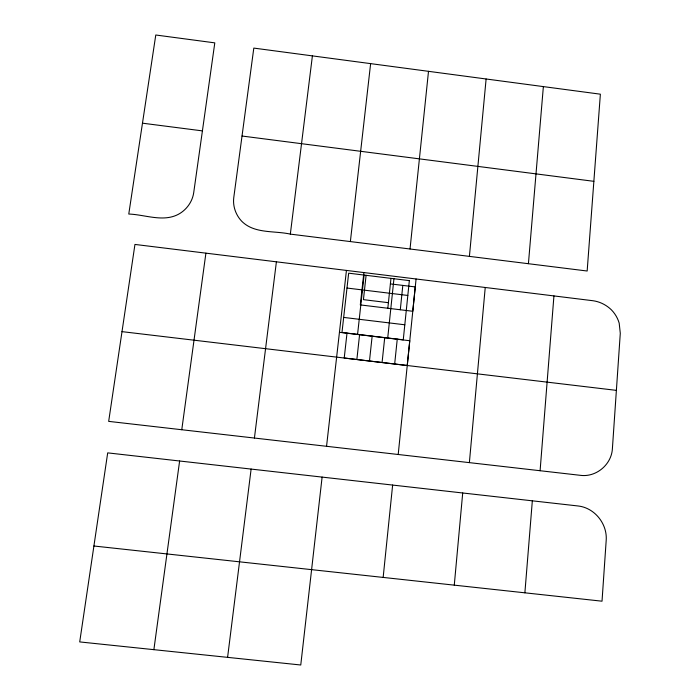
<?xml version="1.0" encoding="UTF-8"?>
<svg xmlns="http://www.w3.org/2000/svg" width="700" height="700" viewBox="0 0 700 700"><rect width="100%" height="100%" fill="white"/><g stroke="black" fill="none" stroke-linecap="round" stroke-linejoin="round"><path stroke-width="1.05" d="M593.863 181.326L587.16 271.014L290.334 234.115C274.251 230.501 254.266 234.01 241.596 221.112C235.76 214.9 232.706 206.211 233.756 197.706L253.811 48.09L600.372 94.185L593.863 181.326L242.034 136.028M540.094 470.75L553.936 295.925L134.951 244.431L108.675 421.374L580.274 475.317C596.234 477.531 611.712 464.433 612.413 448.385L620.288 333.296L619.185 323.137A30.468 28.98 43.3 0 0 611.363 309.811C606.375 304.973 599.935 301.7 593.04 300.738L553.936 295.925M524.878 592.821L532.332 500.832M528.421 263.672L543.366 86.59M454.274 585.165L462.709 492.984L107.695 452.874L79.712 641.918L300.764 665L322.114 477.085M469.376 462.621L485.231 287.516M469.411 256.349L486.115 79.004M398.204 454.492L409.762 340.734L339.439 332.308M383.154 577.456L392.639 485.039M416.08 279.002L407.243 365.505L121.975 331.634M394.669 364.017L397.241 339.238M400.295 309.759L402.815 285.408M410.034 248.973L428.505 71.321M382.078 362.521L384.703 337.733M387.817 308.245L390.976 278.364M387.721 337.969L393.951 278.731M369.477 361.025L372.146 336.227M357.578 334.355L364.105 275.074M356.86 359.529L359.581 334.723M366.1 275.319L363.431 299.652L388.404 302.68M346.999 333.209L344.225 358.024L616.385 390.364M363.877 272.571L360.316 304.911L412.781 311.273L415.231 286.921L390.39 283.885M326.55 446.311L346.439 270.428M350.368 241.561L370.632 63.613M254.424 438.016L276.395 261.852M227.596 657.335L251.125 469.035M290.334 234.115L312.401 55.895M181.773 429.721L205.905 253.172M153.877 649.679L179.62 460.985M202.414 130.883L193.69 192.815C192.412 201.346 187.127 208.994 179.804 213.5C164.168 222.95 145.425 214.594 128.774 214.043L155.776 35L214.795 42.866L202.414 130.883L142.476 123.183M93.888 546L602.026 601.195L606.191 540.391C607.486 523.898 594.641 507.78 578.086 505.977L462.709 492.984M343.674 317.415L404.81 324.783M346.981 288.041L407.82 295.453M409.342 280.621L403.261 339.832L341.976 332.491L348.661 273.175L409.342 280.621"/></g></svg>
